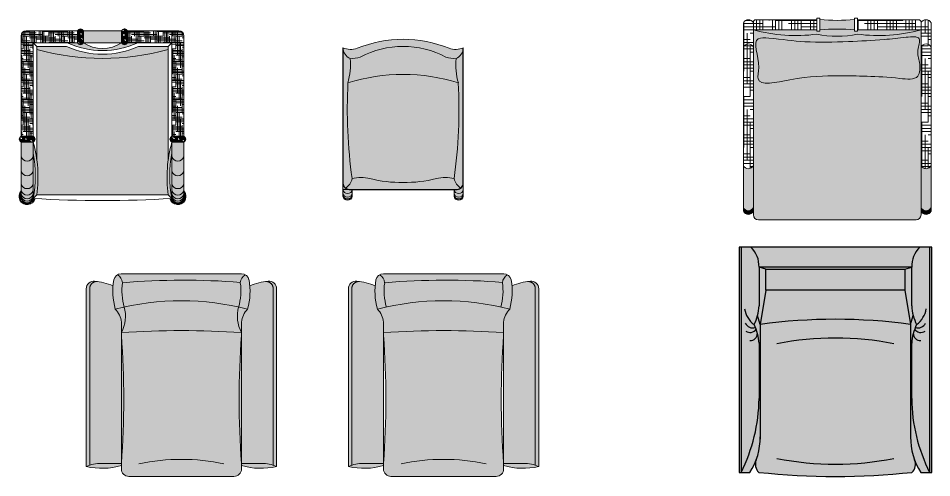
# Model space of a CAD drawing. Header units: metres. Extents: x 288.7 to 299.7, y 162.6 to 172.2.
# Drawn here: x 291.711 to 295.361, y 164.674 to 166.51 of the extents above; entities that cross this region are included whole.
import ezdxf

# ---------------------------------------------------------------- set-up
doc = ezdxf.new("R2010")
doc.units = ezdxf.units.M
doc.linetypes.add('HIDDEN2', pattern=[4.7625, 3.175, -1.5875])
doc.layers.add('cobertura', color=30, linetype='Continuous')
for name, color, linetype, lineweight in [('cotas', 250, 'Continuous', 5), ('estofado', 7, 'Continuous', 25), ('mesa', 7, 'Continuous', 9), ('moveis', 254, 'Continuous', 5), ('parede', 7, 'Continuous', 30)]:
    doc.layers.add(name, color=color, linetype=linetype, lineweight=lineweight)
pattern_1 = [(0, (-29.459416, -4.796081), (0.0508, 0.0127), [0.2032, -0.1016]), (90, (-29.459416, -4.796081), (-0.0127, -0.0508), [0.2032, -0.1016])]
pattern_2 = [(0, (7.9886606, 3.5739314), (0.0254, 0.00635), [0.1016, -0.0508]), (90, (7.9886606, 3.5739314), (-0.00635, -0.0254), [0.1016, -0.0508])]
pattern_3 = [(0, (7.9886606, 3.5739314), (0.0127, 0.003175), [0.0508, -0.0254]), (90, (7.9886606, 3.5739314), (-0.003175, -0.0127), [0.0508, -0.0254])]

# ---------------------------------------------------------------- blocks, each defined once
blk = doc.blocks.new('Masotti Nature Cad')
at = {"layer": 'cobertura', "lineweight": 5}
h = blk.add_hatch(dxfattribs=at)
h.set_pattern_fill('HOUND,_O', color=34, scale=0.008)
h.set_pattern_definition(pattern_1)
h.paths.add_polyline_path([(0.335, 0.6901, -0.653101), (0.375, 0.6901), (0.375, 0.7869, 0.653101), (0.335, 0.7869), (0.335, 0.76)])
h.paths.add_polyline_path([(0.0815, 0.8), (0.0815, 0.76), (0.335, 0.76), (0.335, 0.79, 0.414214), (0.325, 0.8)])
h.paths.add_polyline_path([(-0.325, 0.8, 0.414214), (-0.335, 0.79), (-0.335, 0.76), (-0.0815, 0.76), (-0.0815, 0.8)])
h.paths.add_polyline_path([(-0.335, 0.7869, 0.653101), (-0.375, 0.7869), (-0.375, 0.6901, -0.653101), (-0.335, 0.6901), (-0.335, 0.76)])
h = blk.add_hatch(color=0, dxfattribs=at)
h.dxf.hatch_style = 1
h.set_gradient(color1=(191, 120, 54), color2=(56, 35, 16), one_color=1, tint=0.14, name='INVCYLINDER')
h.paths.add_polyline_path([(0.0691, 0.76), (0.0691, 0.8, -0.039206), (-0.0691, 0.8), (-0.0691, 0.76, -0.039206)])
h = blk.add_hatch(color=0, dxfattribs=at)
h.dxf.hatch_style = 1
h.set_gradient(color1=(76, 48, 21), color2=(172, 108, 47), one_color=1, tint=0.43, name='CURVED')
h.paths.add_polyline_path([(-0.0815, 0.7421, -0.10345), (-0.335, 0.76), (-0.335, 0.02, 0.414214), (-0.315, 0), (0.315, 0, 0.414214), (0.335, 0.02), (0.335, 0.76, -0.10345), (0.0815, 0.7421, -0.106242)])
edge = h.paths.add_edge_path()
edge.add_spline(control_points=[(-0.2755, 0.7299), (-0.2462, 0.7265), (-0.1695, 0.7177), (-0.0353, 0.7121), (0.1233, 0.707), (0.2313, 0.7233), (0.3516, 0.7317), (0.3001, 0.6324), (0.3337, 0.5275), (0.1413, 0.5746), (-0.0166, 0.5757), (-0.1769, 0.5749), (-0.3317, 0.5557), (-0.3321, 0.6306), (-0.3146, 0.6731), (-0.3418, 0.7362), (-0.2986, 0.7321), (-0.2755, 0.7299)], knot_values=[0, 0, 0, 0, 0.088341, 0.231314, 0.40572, 0.549567, 0.592207, 0.706729, 0.753224, 0.880008, 1.076445, 1.321122, 1.392997, 1.447702, 1.497923, 1.54336, 1.595588, 1.595588, 1.595588, 1.595588], degree=3, periodic=0)
h = blk.add_hatch(color=0, dxfattribs=at)
h.dxf.hatch_style = 1
h.set_gradient(color1=(64, 40, 18), color2=(0, 0, 0), one_color=1, name='INVHEMISPHERICAL')
edge = h.paths.add_edge_path()
edge.add_spline(control_points=[(-0.2755, 0.7299), (-0.2462, 0.7265), (-0.1695, 0.7177), (-0.0353, 0.7121), (0.1233, 0.707), (0.2313, 0.7233), (0.3516, 0.7317), (0.3001, 0.6324), (0.3337, 0.5275), (0.1413, 0.5746), (-0.0166, 0.5757), (-0.1769, 0.5749), (-0.3317, 0.5557), (-0.3321, 0.6306), (-0.3146, 0.6731), (-0.3418, 0.7362), (-0.2986, 0.7321), (-0.2755, 0.7299)], knot_values=[0, 0, 0, 0, 0.088341, 0.231314, 0.40572, 0.549567, 0.592207, 0.706729, 0.753224, 0.880008, 1.076445, 1.321122, 1.392997, 1.447702, 1.497923, 1.54336, 1.595588, 1.595588, 1.595588, 1.595588], degree=3, periodic=0)
h = blk.add_hatch(color=0, dxfattribs=at)
h.dxf.hatch_style = 1
h.set_gradient(color1=(64, 40, 18), color2=(0, 0, 0), one_color=1, name='INVHEMISPHERICAL')
h.paths.add_polyline_path([(-0.0691, 0.76), (-0.0691, 0.7544), (-0.0815, 0.7544), (-0.0815, 0.76), (-0.335, 0.76, 0.10345), (-0.0815, 0.7421, 0.106242), (0.0815, 0.7421, 0.10345), (0.335, 0.76), (0.0815, 0.76), (0.0815, 0.7544), (0.0691, 0.7544), (0.0691, 0.76, 0.039206)])
h = blk.add_hatch(dxfattribs=at)
h.set_pattern_fill('HOUND,_O', color=34, scale=0.008)
h.set_pattern_definition(pattern_1)
h.paths.add_polyline_path([(-0.335, 0.6901, 0.653101), (-0.375, 0.6901), (-0.375, 0.2173, 0.653101), (-0.335, 0.2173)])
h = blk.add_hatch(dxfattribs=at)
h.set_pattern_fill('HOUND,_O', color=34, scale=0.008)
h.set_pattern_definition(pattern_1)
h.paths.add_polyline_path([(0.335, 0.2173, 0.653101), (0.375, 0.2173), (0.375, 0.6901, 0.653101), (0.335, 0.6901)])
h = blk.add_hatch(color=0, dxfattribs=at)
h.dxf.hatch_style = 1
h.set_gradient(color1=(191, 120, 54), color2=(56, 35, 16), one_color=1, tint=0.14, name='INVCURVED')
h.paths.add_polyline_path([(-0.375, 0.0493, 0.653101), (-0.335, 0.0493), (-0.335, 0.2173, -0.653101), (-0.375, 0.2173)])
h = blk.add_hatch(color=0, dxfattribs=at)
h.dxf.hatch_style = 1
h.set_gradient(color1=(191, 120, 54), color2=(56, 35, 16), one_color=1, tint=0.14, name='INVCURVED')
h.paths.add_polyline_path([(0.335, 0.0493, 0.653101), (0.375, 0.0493), (0.375, 0.2173, -0.653101), (0.335, 0.2173)])
h = blk.add_hatch(color=0, dxfattribs=at)
h.dxf.hatch_style = 1
h.set_gradient(color1=(191, 120, 54), color2=(56, 35, 16), one_color=1, tint=0.14, name='INVCURVED')
h.paths.add_polyline_path([(-0.335, 0.0344), (-0.335, 0.0493, -0.653101), (-0.375, 0.0493), (-0.375, 0.0344, 0.653101)])
h = blk.add_hatch(color=0, dxfattribs=at)
h.dxf.hatch_style = 1
h.set_gradient(color1=(191, 120, 54), color2=(56, 35, 16), one_color=1, tint=0.14, name='INVCURVED')
h.paths.add_polyline_path([(0.375, 0.0344), (0.375, 0.0493, -0.653101), (0.335, 0.0493), (0.335, 0.0344, 0.653101)])
at = {"layer": 'cobertura', "color": 34, "lineweight": 15}
for p, q in [((-0.375, 0.7869), (-0.375, 0.0344)), ((-0.335, 0.79), (-0.335, 0.76)), ((-0.0815, 0.8), (-0.325, 0.8)), ((0.325, 0.8), (0.0815, 0.8)), ((0.335, 0.76), (0.335, 0.79)), ((0.375, 0.0344), (0.375, 0.7869)), ((-0.0815, 0.76), (-0.335, 0.76)), ((0.335, 0.76), (0.0815, 0.76))]:
    blk.add_line(p, q, dxfattribs=at)
at = {"layer": 'cobertura', "color": 0, "lineweight": 5}
for p, q in [((-0.335, 0.76), (-0.335, 0.02)), ((0.335, 0.02), (0.335, 0.76)), ((-0.315, 0), (0.315, 0))]:
    blk.add_line(p, q, dxfattribs=at)
at = {"layer": 'cobertura', "color": 34, "lineweight": 0}
for p, q in [((-0.375, 0.2173), (-0.375, 0.0493)), ((0.375, 0.0493), (0.375, 0.2173))]:
    blk.add_line(p, q, dxfattribs=at)
at = {"layer": 'cobertura', "color": 34, "lineweight": 15}
for points in [[(-0.0815, 0.8056), (-0.0691, 0.8056), (-0.0691, 0.7544), (-0.0815, 0.7544)], [(0.0815, 0.8056), (0.0691, 0.8056), (0.0691, 0.7544), (0.0815, 0.7544)]]:
    blk.add_lwpolyline(points, close=True, dxfattribs=at)
for centre, radius, start, end in [((-0.355, 0.7782), 0.0218, 23.7028, 156.2972), ((-0.325, 0.79), 0.01, 90, 180), ((0.325, 0.79), 0.01, 360, 90), ((0.355, 0.7782), 0.0218, 23.7028, 156.2972)]:
    blk.add_arc(centre, radius, start, end, dxfattribs=at)
at = {"layer": 'cobertura', "color": 34, "lineweight": 5}
for centre, radius, start, end in [((0, 1.6793), 0.882, 265.5096, 274.4904), ((0, -0.1193), 0.882, 85.5096, 94.4904), ((-0.355, 0.6814), 0.0218, 23.7028, 156.2972), ((0.355, 0.6814), 0.0218, 23.7028, 156.2972), ((-0.355, 0.2261), 0.0218, 203.7028, 336.2972), ((0.355, 0.2261), 0.0218, 203.7028, 336.2972), ((-0.355, 0.0581), 0.0218, 203.7028, 336.2972), ((0.355, 0.0581), 0.0218, 203.7028, 336.2972), ((-0.355, 0.0432), 0.0218, 203.7028, 336.2972), ((0.355, 0.0432), 0.0218, 203.7028, 336.2972)]:
    blk.add_arc(centre, radius, start, end, dxfattribs=at)
at = {"layer": 'cobertura', "color": 0, "lineweight": 5}
for centre, radius, start, end in [((-0.1655, 1.3572), 0.6208, 254.1577, 277.7827), ((0, 1.1213), 0.3878, 257.871, 282.129), ((0.1655, 1.3572), 0.6208, 262.2173, 285.8423), ((-0.315, 0.02), 0.02, 180, 270), ((0.315, 0.02), 0.02, 270, 0)]:
    blk.add_arc(centre, radius, start, end, dxfattribs=at)
at = {"layer": 'cobertura', "color": 34, "lineweight": 0}
for centre in [(-0.355, 0.2261), (0.355, 0.2261), (-0.355, 0.0581), (0.355, 0.0581)]:
    blk.add_arc(centre, 0.0218, 203.7028, 336.2972, dxfattribs=at)
at = {"layer": 'cobertura', "color": 0, "lineweight": 5}
blk.add_spline([(-0.2755, 0.7299), (-0.1876, 0.7206), (-0.0449, 0.7127), (0.1295, 0.712), (0.2727, 0.726), (0.3153, 0.7238), (0.313, 0.6093), (0.3163, 0.5629), (0.1896, 0.5595), (-0.0062, 0.5753), (-0.2507, 0.5652), (-0.322, 0.5742), (-0.3287, 0.6285), (-0.322, 0.6782), (-0.3273, 0.7234), (-0.2755, 0.7299)], degree=3, dxfattribs=at)
blk.add_spline([(-0.2755, 0.7299), (-0.1876, 0.7206), (-0.0449, 0.7127), (0.1295, 0.712), (0.2727, 0.726), (0.3153, 0.7238), (0.313, 0.6093), (0.3163, 0.5629), (0.1896, 0.5595), (-0.0062, 0.5753), (-0.2507, 0.5652), (-0.322, 0.5742), (-0.3287, 0.6285), (-0.322, 0.6782), (-0.3273, 0.7234), (-0.2755, 0.7299)], degree=3, dxfattribs=at)
blk = doc.blocks.new('Poltrona SB 122')
at = {"layer": 'moveis', "lineweight": 5, "ltscale": 0.05}
h = blk.add_hatch(dxfattribs=at)
h.set_pattern_fill('HOUND,_O', color=34, scale=0.004)
h.set_pattern_definition(pattern_2)
h.paths.add_polyline_path([(-0.2772, 0), (-0.305, 0, 0.414214), (-0.325, -0.02), (-0.325, -0.4214), (-0.2772, -0.4214)])
h = blk.add_hatch(dxfattribs=at)
h.set_pattern_fill('HOUND,_O', color=34, scale=0.004)
h.set_pattern_definition(pattern_2)
h.paths.add_polyline_path([(-0.0999, -0.0478), (-0.0999, 0), (-0.2772, 0), (-0.2772, -0.0478)])
h = blk.add_hatch(dxfattribs=at)
h.set_pattern_fill('HOUND,_O', color=34, scale=0.002)
h.set_pattern_definition(pattern_3)
h.paths.add_polyline_path([(-0.0999, -0.0478, 0.65189), (-0.0764, -0.0478), (-0.0764, 0, 0.65189), (-0.0999, 0)])
h = blk.add_hatch(color=33, dxfattribs=at)
h.dxf.hatch_style = 1
h.set_gradient(color1=(192, 154, 104), color2=(14, 11, 6), one_color=1, tint=0.04, name='INVCYLINDER')
h.paths.add_polyline_path([(0.0764, -0.0478), (0.0764, 0), (-0.0764, 0), (-0.0764, -0.0478)])
h = blk.add_hatch(dxfattribs=at)
h.set_pattern_fill('HOUND,_O', color=34, scale=0.002)
h.set_pattern_definition(pattern_3)
h.paths.add_polyline_path([(0.0999, 0, 0.65189), (0.0764, 0), (0.0764, -0.0478, 0.65189), (0.0999, -0.0478)])
h = blk.add_hatch(dxfattribs=at)
h.set_pattern_fill('HOUND,_O', color=34, scale=0.004)
h.set_pattern_definition(pattern_2)
h.paths.add_polyline_path([(0.2772, -0.0478), (0.2772, 0), (0.0999, 0), (0.0999, -0.0478)])
h = blk.add_hatch(dxfattribs=at)
h.set_pattern_fill('HOUND,_O', color=34, scale=0.004)
h.set_pattern_definition(pattern_2)
h.paths.add_polyline_path([(0.325, -0.02, 0.414214), (0.305, 0), (0.2772, 0), (0.2772, -0.4214), (0.325, -0.4214)])
h = blk.add_hatch(color=254, dxfattribs=at)
h.dxf.hatch_style = 1
h.set_gradient(color1=(234, 221, 205), one_color=1, tint=1, name='INVCURVED')
h.paths.add_polyline_path([(0.2626, -0.075), (0.2626, -0.0624), (0.1441, -0.0624, -0.213647), (-0.1441, -0.0624), (-0.2626, -0.0624), (-0.2626, -0.075, 0.133426)])
h = blk.add_hatch(color=33, dxfattribs=at)
h.dxf.hatch_style = 1
h.set_gradient(color1=(192, 154, 104), color2=(14, 11, 6), one_color=1, tint=0.04, name='INVCYLINDER')
h.paths.add_polyline_path([(0.141, -0.0478), (0.0999, -0.0478, -0.65189), (0.0764, -0.0478, -0.294533), (-0.0764, -0.0478, -0.65189), (-0.0999, -0.0478), (-0.141, -0.0478, 0.218426)])
h = blk.add_hatch(color=254, dxfattribs=at)
h.dxf.hatch_style = 1
h.set_gradient(color1=(234, 221, 205), color2=(228, 211, 190), one_color=1, tint=0.82, name='INVCURVED')
h.paths.add_polyline_path([(0.2626, -0.075, -0.133426), (-0.2626, -0.075), (-0.2626, -0.5157, -0.067147), (-0.2626, -0.6554), (0.2626, -0.6554, -0.067147), (0.2626, -0.5157)])
h = blk.add_hatch(dxfattribs=at)
h.set_pattern_fill('HOUND,_O', color=34, scale=0.002)
h.set_pattern_definition(pattern_3)
h.paths.add_polyline_path([(-0.2772, -0.4449, 0.65189), (-0.2772, -0.4214), (-0.325, -0.4214, 0.65189), (-0.325, -0.4449)])
h = blk.add_hatch(dxfattribs=at)
h.set_pattern_fill('HOUND,_O', color=34, scale=0.002)
h.set_pattern_definition(pattern_3)
h.paths.add_polyline_path([(0.2772, -0.4214, 0.65189), (0.2772, -0.4449), (0.325, -0.4449, 0.65189), (0.325, -0.4214)])
h = blk.add_hatch(color=33, dxfattribs=at)
h.dxf.hatch_style = 1
h.set_gradient(color1=(192, 154, 104), color2=(14, 11, 6), one_color=1, tint=0.04, name='HEMISPHERICAL')
h.paths.add_polyline_path([(-0.2772, -0.4449), (-0.325, -0.4449), (-0.325, -0.67, 0.710146), (-0.2772, -0.67)])
h = blk.add_hatch(color=33, dxfattribs=at)
h.dxf.hatch_style = 1
h.set_gradient(color1=(192, 154, 104), color2=(14, 11, 6), one_color=1, tint=0.04)
h.paths.add_polyline_path([(-0.2772, -0.67), (-0.2626, -0.6554, 0.102011), (-0.2772, -0.4449), (-0.2772, -0.4899, -0.096823)])
h = blk.add_hatch(color=33, dxfattribs=at)
h.dxf.hatch_style = 1
h.set_gradient(color1=(192, 154, 104), color2=(14, 11, 6), one_color=1, tint=0.04)
h.paths.add_polyline_path([(0.2626, -0.6554), (0.2772, -0.67, -0.096823), (0.2772, -0.4899), (0.2772, -0.4449, 0.102011)])
h = blk.add_hatch(color=33, dxfattribs=at)
h.dxf.hatch_style = 1
h.set_gradient(color1=(192, 154, 104), color2=(14, 11, 6), one_color=1, tint=0.04, name='HEMISPHERICAL')
h.paths.add_polyline_path([(0.2772, -0.67, 0.710146), (0.325, -0.67), (0.325, -0.4449), (0.2772, -0.4449)])
h = blk.add_hatch(dxfattribs=at)
h.set_pattern_fill('HOUND,_O', color=34, scale=0.002)
h.set_pattern_definition(pattern_3)
h.paths.add_polyline_path([(-0.2695, -0.6705, -0.000412), (-0.2772, -0.67, -0.710146), (-0.325, -0.67), (-0.325, -0.6392, 1.275976)])
h = blk.add_hatch(dxfattribs=at)
h.set_pattern_fill('HOUND,_O', color=34, scale=0.002)
h.set_pattern_definition(pattern_3)
h.paths.add_polyline_path([(0.325, -0.6392), (0.325, -0.67, -0.710146), (0.2772, -0.67, -0.000412), (0.2695, -0.6705, 1.275976)])
at = {"layer": 'moveis', "color": 34, "lineweight": 13, "ltscale": 0.05}
for p, q in [((-0.0999, 0), (-0.305, 0)), ((-0.2772, -0.4214), (-0.2772, 0)), ((0.0764, 0), (-0.0764, 0)), ((0.305, 0), (0.0999, 0)), ((0.2772, -0.4214), (0.2772, 0)), ((-0.325, -0.4214), (-0.325, -0.02)), ((0.325, -0.4214), (0.325, -0.02)), ((-0.0999, -0.0478), (-0.2772, -0.0478)), ((0.0764, -0.0478), (-0.0764, -0.0478)), ((0.2772, -0.0478), (0.0999, -0.0478)), ((-0.325, -0.67), (-0.325, -0.4449)), ((-0.2772, -0.67), (-0.2772, -0.4449)), ((0.2772, -0.67), (0.2772, -0.4449)), ((0.325, -0.67), (0.325, -0.4449))]:
    blk.add_line(p, q, dxfattribs=at)
at = {"layer": 'moveis', "color": 0, "lineweight": 13, "ltscale": 0.05}
for p, q in [((-0.2626, -0.0624), (-0.2772, -0.0478)), ((-0.2626, -0.5157), (-0.2626, -0.0624)), ((-0.1441, -0.0624), (-0.2626, -0.0624)), ((0.1441, -0.0624), (0.2626, -0.0624)), ((0.2626, -0.0624), (0.2772, -0.0478)), ((0.2626, -0.5157), (0.2626, -0.0624)), ((-0.2626, -0.6554), (-0.2772, -0.67)), ((-0.2626, -0.6554), (0.2626, -0.6554)), ((0.2626, -0.6554), (0.2772, -0.67))]:
    blk.add_line(p, q, dxfattribs=at)
at = {"layer": 'moveis', "color": 34, "lineweight": 13, "ltscale": 0.05}
for points in [[(-0.0999, -0.0478), (-0.0999, 0)], [(-0.0764, 0), (-0.0764, -0.0478)], [(0.0764, 0), (0.0764, -0.0478)], [(0.0999, -0.0478), (0.0999, 0)], [(-0.325, -0.4214), (-0.2772, -0.4214)], [(0.325, -0.4214), (0.2772, -0.4214)], [(-0.2772, -0.4449), (-0.325, -0.4449)], [(0.2772, -0.4449), (0.325, -0.4449)]]:
    blk.add_lwpolyline(points, dxfattribs=at)
for centre, radius, start, end in [((-0.305, -0.02), 0.02, 90, 180), ((-0.0881, -0.0052), 0.0128, 23.8001, 156.1999), ((0.0881, -0.0052), 0.0128, 23.8001, 156.1999), ((0.305, -0.02), 0.02, 360, 90), ((0, 0.2594), 0.3381, 245.3573, 294.6427), ((-0.0881, -0.0427), 0.0128, 203.8001, 336.1999), ((0, 0.0705), 0.1409, 237.1771, 302.8229), ((0.0881, -0.0427), 0.0128, 203.8001, 336.1999), ((-0.3198, -0.4331), 0.0128, 113.8001, 246.1999), ((-0.2823, -0.4331), 0.0128, 293.8001, 66.1999), ((0.2823, -0.4331), 0.0128, 113.8001, 246.1999), ((0.3198, -0.4331), 0.0128, 293.8001, 66.1999), ((-0.3011, -0.495), 0.0253, 199.2394, 340.7606), ((0.3011, -0.495), 0.0253, 199.2394, 340.7606), ((-0.3011, -0.554), 0.0253, 199.2394, 340.7606), ((0.3011, -0.554), 0.0253, 199.2394, 340.7606), ((-0.3011, -0.6054), 0.0253, 199.2394, 340.7606), ((0.3011, -0.6054), 0.0253, 199.2394, 340.7606), ((-0.3011, -0.6617), 0.0328, 136.7935, 344.4483), ((-0.3011, -0.631), 0.0253, 199.2394, 340.7606), ((-0.3011, -0.6459), 0.0253, 199.2394, 340.7606), ((0.3011, -0.6617), 0.0328, 195.5517, 43.2065), ((0.3011, -0.631), 0.0253, 199.2394, 340.7606), ((0.3011, -0.6459), 0.0253, 199.2394, 340.7606), ((-0.3011, -0.6552), 0.0253, 199.2394, 340.7606), ((-0.3011, -0.6617), 0.0253, 199.2394, 340.7606), ((0.3011, -0.6552), 0.0253, 199.2394, 340.7606), ((0.3011, -0.6617), 0.0253, 199.2394, 340.7606)]:
    blk.add_arc(centre, radius, start, end, dxfattribs=at)
at = {"layer": 'moveis', "color": 0, "lineweight": 13, "ltscale": 0.05}
for centre, radius, start, end in [((0, 0.2594), 0.3527, 245.8804, 294.1196), ((0, 4.0014), 4.6796, 266.6046, 273.3954)]:
    blk.add_arc(centre, radius, start, end, dxfattribs=at)
at = {"layer": 'moveis', "color": 0, "lineweight": 5, "ltscale": 0.05}
blk.add_arc((0, 0.8914), 1.0014, 254.8003, 285.1997, dxfattribs=at)
at = {"layer": 'moveis', "color": 34, "lineweight": 5, "ltscale": 0.05}
for centre, radius, start, end in [((-0.7804, -0.5855), 0.5226, 352.317, 15.6156), ((0.7804, -0.5855), 0.5226, 164.3844, 187.683), ((-0.7377, -0.58), 0.4693, 348.9394, 11.0606), ((0.7377, -0.58), 0.4693, 168.9394, 191.0606)]:
    blk.add_arc(centre, radius, start, end, dxfattribs=at)
blk = doc.blocks.new('Poltrona Gal Grando chocolate')
at = {"layer": 'estofado', "ltscale": 0.6}
h = blk.add_hatch(color=256, dxfattribs=at)
h.dxf.hatch_style = 1
h.set_gradient(color1=(117, 88, 72), color2=(89, 66, 54), one_color=1, tint=0.28)
h.paths.add_polyline_path([(-0.2353, 0.774, 0.235094), (-0.2555, 0.806, 0.220491), (-0.27, 0.7853, 0.113403), (-0.2643, 0.6683, -0.008805), (-0.2282, 0.677, -0.107714)])
h.paths.add_polyline_path([(-0.2282, 0.677, 0.008805), (-0.2643, 0.6683, -0.179981), (-0.24, 0.6166), (-0.24, 0.5748, 0.187621)])
h = blk.add_hatch(color=256, dxfattribs=at)
h.dxf.hatch_style = 1
h.set_gradient(color1=(117, 88, 72), color2=(89, 66, 54), one_color=1, tint=0.28, name='CURVED')
h.paths.add_polyline_path([(0.2555, 0.806, 0.132078), (0.2404, 0.81), (-0.2404, 0.81, 0.132078), (-0.2555, 0.806, -0.235094), (-0.2353, 0.774, -0.039992), (0.2355, 0.7755, -0.225589)])
h = blk.add_hatch(color=256, dxfattribs=at)
h.dxf.hatch_style = 1
h.set_gradient(color1=(117, 88, 72), color2=(89, 66, 54), one_color=1, tint=0.28)
h.paths.add_polyline_path([(0.27, 0.7853, 0.220491), (0.2555, 0.806, 0.235094), (0.2353, 0.774, -0.107714), (0.2282, 0.677, -0.008805), (0.2643, 0.6683, 0.113403)])
h.paths.add_polyline_path([(0.2643, 0.6683, 0.008805), (0.2282, 0.677, 0.187621), (0.24, 0.5748), (0.24, 0.6166, -0.179981)])
h = blk.add_hatch(color=256, dxfattribs=at)
h.dxf.hatch_style = 1
h.set_gradient(color1=(117, 88, 72), color2=(155, 116, 95), one_color=1, tint=0.49, name='CURVED')
h.paths.add_polyline_path([(-0.347, 0.78, -0.0103), (-0.3357, 0.7786, 0.423082), (-0.3662, 0.7531), (-0.3662, 0.0447, 0.02581), (-0.38, 0.0394), (-0.38, 0.7501, -0.444175)])
h = blk.add_hatch(color=256, dxfattribs=at)
h.dxf.hatch_style = 1
h.set_gradient(color1=(117, 88, 72), color2=(47, 35, 29), one_color=1, tint=0.15)
h.paths.add_polyline_path([(-0.24, 0.5748), (-0.24, 0.6166, 0.179981), (-0.2643, 0.6683, -0.090631), (-0.2731, 0.7619, 0.058925), (-0.3357, 0.7786, 0.423082), (-0.3662, 0.7531), (-0.3662, 0.0447, -0.080838), (-0.3207, 0.0518), (-0.24, 0.0518)])
h = blk.add_hatch(color=256, dxfattribs=at)
h.dxf.hatch_style = 1
h.set_gradient(color1=(117, 88, 72), color2=(158, 118, 97), one_color=1, tint=0.5, name='CURVED')
h.paths.add_polyline_path([(0.2353, 0.774, -0.009026), (0.2355, 0.7755, 0.039992), (-0.2353, 0.774, 0.107714), (-0.2282, 0.677, -0.109682), (0.2282, 0.677, 0.107714)])
h = blk.add_hatch(color=256, dxfattribs=at)
h.dxf.hatch_style = 1
h.set_gradient(color1=(117, 88, 72), color2=(47, 35, 29), one_color=1, tint=0.15)
h.paths.add_polyline_path([(0.3662, 0.7531, 0.423082), (0.3357, 0.7786, 0.058925), (0.2731, 0.7619, -0.090631), (0.2643, 0.6683, 0.179981), (0.24, 0.6166), (0.24, 0.5748), (0.24, 0.0518), (0.3207, 0.0518, -0.080838), (0.3662, 0.0447)])
h = blk.add_hatch(color=256, dxfattribs=at)
h.dxf.hatch_style = 1
h.set_gradient(color1=(117, 88, 72), color2=(155, 116, 95), one_color=1, tint=0.49, name='CURVED')
h.paths.add_polyline_path([(0.38, 0.7501, 0.444167), (0.347, 0.78, 0.0103), (0.3357, 0.7786, -0.423082), (0.3662, 0.7531), (0.3662, 0.0447, -0.02581), (0.38, 0.0394)])
h = blk.add_hatch(color=256, dxfattribs=at)
h.dxf.hatch_style = 1
h.set_gradient(color1=(117, 88, 72), color2=(76, 57, 47), one_color=1, tint=0.24, name='INVCURVED')
h.paths.add_polyline_path([(0.2282, 0.677, 0.109682), (-0.2282, 0.677, -0.187621), (-0.24, 0.5748, -0.033096), (0.24, 0.5748, -0.187621)])
h = blk.add_hatch(color=256, dxfattribs=at)
h.dxf.hatch_style = 1
h.set_gradient(color1=(117, 88, 72), color2=(47, 35, 29), one_color=1, tint=0.15, name='INVCYLINDER')
h.paths.add_polyline_path([(0.24, 0.5647), (0.24, 0.5748, 0.033096), (-0.24, 0.5748), (-0.24, 0.5647, -0.037616), (-0.24, 0.0518), (-0.24, 0.03, 0.414214), (-0.21, 0), (0.21, 0, 0.414217), (0.24, 0.03, -0.000003), (0.24, 0.03), (0.24, 0.0518, -0.037616)])
h = blk.add_hatch(color=256, dxfattribs=at)
h.dxf.hatch_style = 1
h.set_gradient(color1=(117, 88, 72), color2=(155, 116, 95), one_color=1, tint=0.49, name='CURVED')
h.paths.add_polyline_path([(-0.24, 0.5647), (-0.24, 0.0518, 0.037616)])
h = blk.add_hatch(color=256, dxfattribs=at)
h.dxf.hatch_style = 1
h.set_gradient(color1=(117, 88, 72), color2=(155, 116, 95), one_color=1, tint=0.49, name='CURVED')
h.paths.add_polyline_path([(0.24, 0.5647, 0.037616), (0.24, 0.0518)])
h = blk.add_hatch(color=256, dxfattribs=at)
h.dxf.hatch_style = 1
h.set_gradient(color1=(117, 88, 72), color2=(155, 116, 95), one_color=1, tint=0.49, name='CURVED')
h.paths.add_polyline_path([(-0.24, 0.0433), (-0.24, 0.0518), (-0.3207, 0.0518, 0.106871), (-0.38, 0.0394, 0.126088)])
h = blk.add_hatch(color=256, dxfattribs=at)
h.dxf.hatch_style = 1
h.set_gradient(color1=(117, 88, 72), color2=(155, 116, 95), one_color=1, tint=0.49, name='CURVED')
h.paths.add_polyline_path([(0.3207, 0.0518), (0.24, 0.0518), (0.24, 0.0433, 0.126088), (0.38, 0.0394, 0.106871)])
at = {"layer": 'estofado', "lineweight": 9, "ltscale": 1.8}
for p, q in [((0.2404, 0.81), (-0.2404, 0.81)), ((-0.38, 0.0394), (-0.38, 0.7501)), ((0.38, 0.0394), (0.38, 0.7501)), ((-0.24, 0.6166), (-0.24, 0.5748)), ((0.24, 0.5748), (0.24, 0.6166)), ((-0.24, 0.5748), (-0.24, 0.0518)), ((0.24, 0.0518), (0.24, 0.5748)), ((-0.24, 0.0518), (-0.24, 0.03)), ((0.24, 0.03), (0.24, 0.0518)), ((-0.21, 0), (0.21, 0))]:
    blk.add_line(p, q, dxfattribs=at)
at = {"layer": 'estofado', "linetype": 'HIDDEN2', "lineweight": 5, "ltscale": 1.8}
for p, q in [((-0.3662, 0.7531), (-0.3662, 0.0447)), ((0.3662, 0.7531), (0.3662, 0.0447))]:
    blk.add_line(p, q, dxfattribs=at)
at = {"layer": 'estofado', "lineweight": 5, "ltscale": 1.8}
for p, q in [((-0.3207, 0.0518), (-0.24, 0.0518)), ((0.3207, 0.0518), (0.24, 0.0518))]:
    blk.add_line(p, q, dxfattribs=at)
at = {"layer": 'estofado', "lineweight": 9, "ltscale": 1.8}
for centre, radius, start, end in [((-0.2404, 0.78), 0.03, 90, 169.8381), ((0.2404, 0.78), 0.03, 10.1619, 90), ((-0.35, 0.7501), 0.03, 84.2032, 180), ((-0.3748, 0.5056), 0.2758, 68.3536, 84.2032), ((-0.0125, 0.7391), 0.2616, 169.8381, 195.717), ((0.0125, 0.7391), 0.2616, 344.283, 10.1619), ((0.3748, 0.5056), 0.2758, 95.7968, 111.6464), ((0.35, 0.7501), 0.03, 0, 95.7968), ((-0.3217, 0.6098), 0.0819, 4.7613, 45.573), ((0.3217, 0.6098), 0.0819, 134.427, 175.2387), ((0, -3.0471), 3.6298, 86.2089, 93.7911), ((-3.644, 0.3082), 3.4136, 355.6916, 4.3084), ((3.644, 0.3082), 3.4136, 175.6916, 184.3084), ((-0.3175, 0.3145), 0.2821, 257.1945, 285.9401), ((0.3175, 0.3145), 0.2821, 254.0599, 282.8055), ((-0.21, 0.03), 0.03, 180, 270), ((0.21, 0.03), 0.03, 270, 360)]:
    blk.add_arc(centre, radius, start, end, dxfattribs=at)
at = {"layer": 'estofado', "lineweight": 5, "ltscale": 1.8}
for centre, radius, start, end in [((-0.2775, 0.7697), 0.0424, 5.8594, 58.7781), ((0.2775, 0.7697), 0.0424, 121.2219, 174.1406), ((-0.0091, 0.7416), 0.2285, 171.8529, 196.4443), ((0.0096, -2.1634), 2.9476, 85.6048, 94.7653), ((0.0091, 0.7416), 0.2285, 343.5557, 8.1471), ((0, -0.351), 1.053, 75.4635, 104.5365), ((-0.3655, 0.641), 0.1419, 332.1869, 14.6923), ((0.3655, 0.641), 0.1419, 165.3077, 207.8131), ((-0.3217, -0.0916), 0.1434, 89.5649, 113.9654), ((0, -0.7653), 0.8335, 78.2438, 101.7562), ((0.3217, -0.0916), 0.1434, 66.0346, 90.4351)]:
    blk.add_arc(centre, radius, start, end, dxfattribs=at)
at = {"layer": 'estofado', "linetype": 'HIDDEN2', "lineweight": 5, "ltscale": 1.8}
for centre, start, end in [((-0.3386, 0.7511), 84.0015, 175.7307), ((0.3386, 0.7511), 4.2693, 95.9985)]:
    blk.add_arc(centre, 0.0277, start, end, dxfattribs=at)
blk = doc.blocks.new('poltrona Gal Grando bege')
at = {"layer": 'cotas', "lineweight": 5, "ltscale": 0.8}
h = blk.add_hatch(color=0, dxfattribs=at)
h.set_gradient(color1=(217, 179, 130), color2=(179, 126, 55), one_color=1, tint=0.46, name='CURVED')
h.paths.add_polyline_path([(0.2353, 0.774, -0.235094), (0.2555, 0.806, 0.132078), (0.2404, 0.81), (-0.2404, 0.81, 0.363145), (-0.27, 0.7853, 0.113403), (-0.2643, 0.6683, -0.118602), (0.2282, 0.677, 0.107714)])
h.paths.add_polyline_path([(0.27, 0.7853, 0.220491), (0.2555, 0.806, 0.235094), (0.2353, 0.774, -0.107714), (0.2282, 0.677, -0.008805), (0.2643, 0.6683, 0.113403)])
h = blk.add_hatch(color=0, dxfattribs=at)
h.set_gradient(color1=(217, 179, 130), color2=(152, 106, 47), one_color=1, tint=0.39)
h.paths.add_polyline_path([(-0.3662, 0.7531, -0.423082), (-0.3357, 0.7786, 0.0103), (-0.347, 0.78, 0.444168), (-0.38, 0.7501, -0.000001), (-0.38, 0.7501), (-0.38, 0.0394, -0.02581), (-0.3662, 0.0447)])
h = blk.add_hatch(color=0, dxfattribs=at)
h.set_gradient(color1=(217, 179, 130), color2=(179, 126, 55), one_color=1, tint=0.46)
h.paths.add_polyline_path([(-0.24, 0.5748), (-0.24, 0.6166, 0.179981), (-0.2643, 0.6683, -0.090631), (-0.2731, 0.7619, 0.058925), (-0.3357, 0.7786, 0.423082), (-0.3662, 0.7531), (-0.3662, 0.0447, -0.080838), (-0.3207, 0.0518), (-0.24, 0.0518)])
h = blk.add_hatch(color=0, dxfattribs=at)
h.set_gradient(color1=(217, 179, 130), color2=(179, 126, 55), one_color=1, tint=0.46)
h.paths.add_polyline_path([(0.24, 0.0518), (0.3207, 0.0518, -0.080838), (0.3662, 0.0447), (0.3662, 0.7531, 0.423082), (0.3357, 0.7786, 0.058925), (0.2731, 0.7619, -0.090631), (0.2643, 0.6683, 0.179981), (0.24, 0.6166), (0.24, 0.5748)])
h = blk.add_hatch(color=0, dxfattribs=at)
h.set_gradient(color1=(217, 179, 130), color2=(152, 106, 47), one_color=1, tint=0.39)
h.paths.add_polyline_path([(0.3662, 0.0447, -0.02581), (0.38, 0.0394), (0.38, 0.7501, 0.444167), (0.347, 0.78, 0.0103), (0.3357, 0.7786, -0.423082), (0.3662, 0.7531)])
h = blk.add_hatch(color=0, dxfattribs=at)
h.set_gradient(color1=(217, 179, 130), color2=(179, 126, 55), one_color=1, tint=0.46, name='CYLINDER')
h.paths.add_polyline_path([(0.24, 0.5748), (0.24, 0.6166, -0.179981), (0.2643, 0.6683, 0.12754), (-0.2643, 0.6683, -0.179981), (-0.24, 0.6166), (-0.24, 0.5748, -0.033096)])
h = blk.add_hatch(color=0, dxfattribs=at)
h.set_gradient(color1=(217, 179, 130), color2=(235, 215, 189), one_color=1, tint=0.83)
h.paths.add_polyline_path([(-0.24, 0.0518), (-0.24, 0.03, 0.414214), (-0.21, 0), (0.21, 0, 0.414214), (0.24, 0.03), (0.24, 0.0518, -0.037616), (0.24, 0.5647), (0.24, 0.5748, 0.033096), (-0.24, 0.5748), (-0.24, 0.5647, -0.037616)])
h = blk.add_hatch(color=0, dxfattribs=at)
h.set_gradient(color1=(217, 179, 130), color2=(152, 106, 47), one_color=1, tint=0.39, name='CURVED')
h.paths.add_polyline_path([(-0.24, 0.0433), (-0.24, 0.0518), (-0.3207, 0.0518, 0.106871), (-0.38, 0.0394, 0.126088)])
h.paths.add_polyline_path([(0.38, 0.0394, 0.106871), (0.3207, 0.0518), (0.24, 0.0518), (0.24, 0.0433, 0.126088)])
at = {"layer": 'estofado', "lineweight": 9, "ltscale": 1.8}
for p, q in [((-0.2404, 0.81), (0.2404, 0.81)), ((-0.38, 0.0394), (-0.38, 0.7501)), ((0.38, 0.0394), (0.38, 0.7501)), ((-0.24, 0.5748), (-0.24, 0.6166)), ((0.24, 0.6166), (0.24, 0.5748)), ((-0.24, 0.0518), (-0.24, 0.5748)), ((0.24, 0.5748), (0.24, 0.0518)), ((-0.24, 0.03), (-0.24, 0.0518)), ((0.24, 0.0518), (0.24, 0.03)), ((0.21, 0), (-0.21, 0))]:
    blk.add_line(p, q, dxfattribs=at)
at = {"layer": 'estofado', "linetype": 'HIDDEN2', "lineweight": 5, "ltscale": 1.8}
for p, q in [((-0.3662, 0.7531), (-0.3662, 0.0447)), ((0.3662, 0.7531), (0.3662, 0.0447))]:
    blk.add_line(p, q, dxfattribs=at)
at = {"layer": 'estofado', "lineweight": 5, "ltscale": 1.8}
for p, q in [((-0.3207, 0.0518), (-0.24, 0.0518)), ((0.3207, 0.0518), (0.24, 0.0518))]:
    blk.add_line(p, q, dxfattribs=at)
at = {"layer": 'estofado', "lineweight": 9, "ltscale": 1.8}
for centre, radius, start, end in [((-0.2404, 0.78), 0.03, 90, 169.8381), ((0.2404, 0.78), 0.03, 10.1619, 90), ((-0.35, 0.7501), 0.03, 84.2032, 180), ((-0.3748, 0.5056), 0.2758, 68.3536, 84.2032), ((-0.0125, 0.7391), 0.2616, 169.8381, 195.717), ((0.0125, 0.7391), 0.2616, 344.283, 10.1619), ((0.3748, 0.5056), 0.2758, 95.7968, 111.6464), ((0.35, 0.7501), 0.03, 0, 95.7968), ((-0.3217, 0.6098), 0.0819, 4.7613, 45.573), ((0.3217, 0.6098), 0.0819, 134.427, 175.2387), ((0, -3.0471), 3.6298, 86.2089, 93.7911), ((-3.644, 0.3082), 3.4136, 355.6916, 4.3084), ((3.644, 0.3082), 3.4136, 175.6916, 184.3084), ((-0.3175, 0.3145), 0.2821, 257.1945, 285.9401), ((0.3175, 0.3145), 0.2821, 254.0599, 282.8055), ((-0.21, 0.03), 0.03, 180, 270), ((0.21, 0.03), 0.03, 270, 0)]:
    blk.add_arc(centre, radius, start, end, dxfattribs=at)
at = {"layer": 'estofado', "lineweight": 5, "ltscale": 1.8}
for centre, radius, start, end in [((-0.2775, 0.7697), 0.0424, 5.8594, 58.7781), ((0.2775, 0.7697), 0.0424, 121.2219, 174.1406), ((-0.0091, 0.7416), 0.2285, 171.8529, 196.4443), ((-0.0096, -2.1634), 2.9476, 85.2347, 94.3952), ((0.0091, 0.7416), 0.2285, 343.5557, 8.1471), ((0, -0.351), 1.053, 75.4635, 104.5365), ((-0.3217, -0.0916), 0.1434, 89.5649, 113.9654), ((0, -0.7653), 0.8335, 78.2438, 101.7562), ((0.3217, -0.0916), 0.1434, 66.0346, 90.4351)]:
    blk.add_arc(centre, radius, start, end, dxfattribs=at)
at = {"layer": 'estofado', "linetype": 'HIDDEN2', "lineweight": 5, "ltscale": 1.8}
for centre, start, end in [((-0.3386, 0.7511), 84.0015, 175.7307), ((0.3386, 0.7511), 4.2693, 95.9985)]:
    blk.add_arc(centre, 0.0277, start, end, dxfattribs=at)
blk = doc.blocks.new('Cad Frau Century')
at = {"layer": 'estofado', "ltscale": 0.01}
h = blk.add_hatch(color=256, dxfattribs=at)
h.set_gradient(color1=(147, 89, 72), color2=(183, 125, 108), one_color=1, tint=0.57)
h.paths.add_polyline_path([(0.9, 0.3767), (0.9, 0.385), (0, 0.385), (0, 0.3767)])
h = blk.add_hatch(color=256, dxfattribs=at)
h.set_gradient(color1=(147, 89, 72), color2=(96, 58, 47), one_color=1, tint=0.28, name='HEMISPHERICAL')
h.paths.add_polyline_path([(0, 0.3767), (0, 0.3365, 0.205735), (0.08, 0.305), (0.2344, 0.305, 0.104189), (0.3093, 0.3247, 0.104189), (0.3842, 0.305), (0.6053, 0.305, 0.114652), (0.9, 0.3767)])
h = blk.add_hatch(color=256, dxfattribs=at)
h.set_gradient(color1=(147, 89, 72), color2=(183, 125, 108), one_color=1, tint=0.57)
h.paths.add_polyline_path([(0.3093, 0.3247, -0.051954), (0.2729, 0.3109), (0.3093, 0.3006), (0.7679, 0.3006, 0.084874), (0.8503, 0.3163, -0.01606), (0.853, 0.3173, 0.053223), (0.9, 0.3415), (0.9, 0.3767, -0.114652), (0.6053, 0.305), (0.3842, 0.305, -0.104189)])
h = blk.add_hatch(color=256, dxfattribs=at)
h.set_gradient(color1=(147, 89, 72), color2=(183, 125, 108), one_color=1, tint=0.57)
h.paths.add_polyline_path([(0, -0.3365, -0.205719), (0.08, -0.305), (0.08, 0.305, -0.205735), (0, 0.3365)])
h = blk.add_hatch(color=256, dxfattribs=at)
h.set_gradient(color1=(147, 89, 72), color2=(183, 125, 108), one_color=1, tint=0.57)
h.paths.add_polyline_path([(0.1715, 0.2774), (0.3093, 0.3006), (0.2729, 0.3109, -0.051954), (0.2344, 0.305), (0.08, 0.305), (0.0874, 0.2774)])
h = blk.add_hatch(color=256, dxfattribs=at)
h.set_gradient(color1=(147, 89, 72), color2=(183, 125, 108), one_color=1, tint=0.57)
h.paths.add_polyline_path([(0.08, -0.305), (0.0874, -0.2774), (0.0874, 0.2774), (0.08, 0.305)])
h = blk.add_hatch(color=256, dxfattribs=at)
h.set_gradient(color1=(147, 89, 72), color2=(99, 61, 49), one_color=1, tint=0.29)
h.paths.add_polyline_path([(0.1715, -0.2774), (0.3093, -0.3006, -0.07038), (0.3093, 0.3006), (0.1715, 0.2774)])
h = blk.add_hatch(color=256, dxfattribs=at)
h.set_gradient(color1=(147, 89, 72), color2=(99, 61, 49), one_color=1, tint=0.29, name='INVCYLINDER')
h.paths.add_polyline_path([(0.3093, 0.3006, 0.07038), (0.3093, -0.3006), (0.7584, -0.3006, -0.097424), (0.853, -0.3173, 0.293313), (0.9, -0.3059, 0.052658), (0.9, 0.3059, 0.293313), (0.853, 0.3173, -0.097424), (0.7584, 0.3006)])
h = blk.add_hatch(color=256, dxfattribs=at)
h.set_gradient(color1=(147, 89, 72), color2=(137, 84, 67), one_color=1, tint=0.4, name='INVCURVED')
h.paths.add_polyline_path([(0.1715, 0.2774), (0.0874, 0.2774), (0.0874, -0.2774), (0.1715, -0.2774)])
h = blk.add_hatch(color=256, dxfattribs=at)
h.set_gradient(color1=(147, 89, 72), color2=(183, 125, 108), one_color=1, tint=0.57)
h.paths.add_polyline_path([(0.2344, -0.305, -0.051954), (0.2729, -0.3109), (0.3093, -0.3006), (0.1715, -0.2774), (0.0874, -0.2774), (0.08, -0.305)])
h = blk.add_hatch(color=256, dxfattribs=at)
h.set_gradient(color1=(147, 89, 72), color2=(96, 58, 47), one_color=1, tint=0.28, name='INVHEMISPHERICAL')
h.paths.add_polyline_path([(0.9, -0.3767, 0.114652), (0.6053, -0.305), (0.3842, -0.305, 0.104189), (0.3093, -0.3247, 0.104189), (0.2344, -0.305), (0.08, -0.305, 0.205719), (0, -0.3365), (0, -0.3767)])
h = blk.add_hatch(color=256, dxfattribs=at)
h.set_gradient(color1=(147, 89, 72), color2=(183, 125, 108), one_color=1, tint=0.57)
h.paths.add_polyline_path([(0.2729, -0.3109, -0.051954), (0.3093, -0.3247, -0.104189), (0.3842, -0.305), (0.6053, -0.305, -0.114652), (0.9, -0.3767), (0.9, -0.3415, 0.053223), (0.853, -0.3173, -0.01606), (0.8503, -0.3163, 0.084874), (0.7679, -0.3006), (0.3093, -0.3006)])
h = blk.add_hatch(color=256, dxfattribs=at)
h.set_gradient(color1=(147, 89, 72), color2=(183, 125, 108), one_color=1, tint=0.57)
h.paths.add_polyline_path([(0, -0.3767), (0, -0.385), (0.9, -0.385), (0.9, -0.3767)])
for p, q in [((0, 0.385), (0, -0.385)), ((0.9, 0.385), (0, 0.385)), ((0, 0.3767), (0.9, 0.3767)), ((0.9, 0.3415), (0.9, 0.385)), ((0.08, 0.305), (0.08, -0.305)), ((0.2344, 0.305), (0.08, 0.305)), ((0.0874, 0.2774), (0.08, 0.305)), ((0.1715, 0.2774), (0.3093, 0.3006)), ((0.3093, 0.3006), (0.2729, 0.3109)), ((0.3093, 0.3006), (0.7679, 0.3006)), ((0.6053, 0.305), (0.3842, 0.305)), ((0.0874, -0.2774), (0.08, -0.305)), ((0.1715, -0.2774), (0.3093, -0.3006)), ((0.08, -0.305), (0.2344, -0.305)), ((0.3093, -0.3006), (0.2729, -0.3109)), ((0.3093, -0.3006), (0.7679, -0.3006)), ((0.3842, -0.305), (0.6053, -0.305)), ((0.9, -0.385), (0.9, -0.3415)), ((0, -0.3767), (0.9, -0.3767)), ((0, -0.385), (0.9, -0.385))]:
    blk.add_line(p, q, dxfattribs=at)
blk.add_lwpolyline([(0.0874, 0.2774), (0.1715, 0.2774), (0.1715, -0.2774), (0.0874, -0.2774)], close=True, dxfattribs=at)
for centre, radius, start, end in [((0.5983, 0.9749), 0.67, 270.5988, 296.7609), ((0.0767, 0.4139), 0.1089, 225.2502, 271.7524), ((0.2314, 0.2673), 0.0968, 36.4005, 81.1046), ((0.2901, 0.33), 0.0329, 340.8638, 66.0566), ((0.3117, 0.3411), 0.0293, 303.4643, 35.6228), ((0.3451, 0.3393), 0.0279, 267.3067, 4.0252), ((0.7632, 0.5495), 0.2489, 268.9045, 303.3487), ((0.2252, 0.4926), 0.1878, 272.8277, 296.6202), ((2.4343, 0), 2.1462, 171.9483, 188.0517), ((0.3935, 0.4926), 0.1878, 243.3798, 267.1723), ((0.8676, 0.275), 0.0448, 43.6029, 112.6717), ((-1.9965, 0), 2.9126, 353.9714, 6.0286), ((1.5572, 0), 1.1941, 168.7249, 191.2751), ((-0.3268, 0), 1.1941, 348.7249, 11.2751), ((0.0767, -0.4139), 0.1089, 88.2494, 134.748), ((0.2252, -0.4926), 0.1878, 63.3798, 87.1723), ((0.2314, -0.2673), 0.0968, 278.8954, 323.5995), ((0.2901, -0.33), 0.0329, 293.9434, 19.1362), ((0.3935, -0.4926), 0.1878, 92.8277, 116.6202), ((0.3117, -0.3411), 0.0293, 324.3772, 56.5357), ((0.3451, -0.3393), 0.0279, 355.9748, 92.6933), ((0.5983, -0.9749), 0.67, 63.2391, 89.4012), ((0.7632, -0.5495), 0.2489, 56.6513, 91.0955), ((0.8676, -0.275), 0.0448, 247.3283, 316.3971)]:
    blk.add_arc(centre, radius, start, end, dxfattribs=at)
blk = doc.blocks.new('Cad. de aprox. Tecline - 8016')
at = {"layer": 'cotas', "lineweight": 5, "ltscale": 0.1}
h = blk.add_hatch(color=256, dxfattribs=at)
h.set_gradient(color1=(206, 208, 212), one_color=1, tint=1)
h.paths.add_polyline_path([(-0.2034, -0.6007), (-0.2034, -0.6), (-0.2158, -0.6, -0.414214), (-0.2404, -0.5753), (-0.2404, -0.6007, 0.875259)])
h.paths.add_polyline_path([(-0.2034, -0.615), (-0.2034, -0.6007, -0.875259), (-0.2404, -0.6007), (-0.2404, -0.615, 0.875259)])
h.paths.add_polyline_path([(-0.2034, -0.6218), (-0.2034, -0.615, -0.875259), (-0.2404, -0.615), (-0.2404, -0.6218, 0.875259)])
h.paths.add_polyline_path([(-0.2034, -0.625), (-0.2034, -0.6218, -0.875259), (-0.2404, -0.6218), (-0.2404, -0.625, 0.875259)])
h.paths.add_polyline_path([(-0.2034, -0.6271), (-0.2034, -0.625, -0.875259), (-0.2404, -0.625), (-0.2404, -0.6271, 0.875259)])
h = blk.add_hatch(color=256, dxfattribs=at)
h.set_gradient(color1=(206, 208, 212), one_color=1, tint=1)
h.paths.add_polyline_path([(0.2404, -0.6007), (0.2404, -0.5753, -0.414214), (0.2158, -0.6), (0.2034, -0.6), (0.2034, -0.6007, 0.875259)])
h.paths.add_polyline_path([(0.2404, -0.615), (0.2404, -0.6007, -0.875259), (0.2034, -0.6007), (0.2034, -0.615, 0.875259)])
h.paths.add_polyline_path([(0.2404, -0.6218), (0.2404, -0.615, -0.875259), (0.2034, -0.615), (0.2034, -0.6218, 0.875259)])
h.paths.add_polyline_path([(0.2404, -0.625), (0.2404, -0.6218, -0.875259), (0.2034, -0.6218), (0.2034, -0.625, 0.875259)])
h.paths.add_polyline_path([(0.2404, -0.6271), (0.2404, -0.625, -0.875259), (0.2034, -0.625), (0.2034, -0.6271, 0.875259)])
at = {"layer": 'parede', "linetype": 'HIDDEN2', "lineweight": 5, "ltscale": 0.05}
h = blk.add_hatch(color=256, dxfattribs=at)
h.set_gradient(color1=(240, 239, 239), one_color=1, tint=1, name='INVCYLINDER')
h.paths.add_polyline_path([(0.1712, -0.0712, 0.09085), (0.2115, -0.0776, 0.276223), (0.2404, -0.0338, -0.193962), (0.1835, -0.0363, 0.198004), (-0.1835, -0.0363, -0.193962), (-0.2404, -0.0338, 0.276223), (-0.2115, -0.0776, 0.09085), (-0.1712, -0.0712, -0.246826)])
h = blk.add_hatch(color=256, dxfattribs=at)
h.set_gradient(color1=(240, 239, 239), color2=(208, 205, 205), one_color=1, tint=0.81, name='CYLINDER')
h.paths.add_polyline_path([(-0.2206, -0.1748, 0.088225), (-0.2115, -0.0776, -0.276223), (-0.2404, -0.0338), (-0.2404, -0.5753, 0.236422), (-0.2305, -0.5951, 0.206148), (-0.2039, -0.5569, -0.047124)])
h = blk.add_hatch(color=256, dxfattribs=at)
h.set_gradient(color1=(240, 239, 239), color2=(208, 205, 205), one_color=1, tint=0.81, name='INVCYLINDER')
h.paths.add_polyline_path([(-0.1712, -0.0712, -0.09085), (-0.2115, -0.0776, -0.088225), (-0.2206, -0.1748, -0.154396), (0.2206, -0.1748, -0.088225), (0.2115, -0.0776, -0.09085), (0.1712, -0.0712, 0.246826)])
h = blk.add_hatch(color=256, dxfattribs=at)
h.set_gradient(color1=(240, 239, 239), color2=(208, 205, 205), one_color=1, tint=0.81, name='CYLINDER')
h.paths.add_polyline_path([(0.2404, -0.0338, -0.276223), (0.2115, -0.0776, 0.088225), (0.2206, -0.1748, -0.047124), (0.2039, -0.5569, 0.206148), (0.2305, -0.5951, 0.236422), (0.2404, -0.5753)])
h = blk.add_hatch(color=256, dxfattribs=at)
h.set_gradient(color1=(240, 239, 239), color2=(235, 234, 234), one_color=1, tint=0.92, name='SPHERICAL')
h.paths.add_polyline_path([(0.2206, -0.1748, 0.154396), (-0.2206, -0.1748, 0.047124), (-0.2039, -0.5569, -0.119252), (-0.1325, -0.557, 0.119198), (0.1325, -0.557, -0.119252), (0.2039, -0.5569, 0.047124)])
h = blk.add_hatch(color=256, dxfattribs=at)
h.set_gradient(color1=(240, 239, 239), color2=(208, 205, 205), one_color=1, tint=0.81, name='HEMISPHERICAL')
h.paths.add_polyline_path([(0.2039, -0.5569, 0.118904), (0.1327, -0.5569, -0.119385), (-0.1327, -0.5569, 0.118904), (-0.2039, -0.5569, -0.206148), (-0.2305, -0.5951, 0.161933), (-0.2158, -0.6), (0.2158, -0.6, 0.161933), (0.2305, -0.5951, -0.206148)])
at = {"layer": 'estofado'}
blk.add_lwpolyline([(-0.2404, -0.0338), (-0.2404, -0.5753, 0.414214), (-0.2158, -0.6), (0.2158, -0.6, 0.414214), (0.2404, -0.5753), (0.2404, -0.0338)], format="xyb", dxfattribs=at)
at = {"layer": 'mesa'}
for p, q in [((-0.2404, -0.5753), (-0.2404, -0.6271)), ((0.2404, -0.5753), (0.2404, -0.6271)), ((-0.2034, -0.6), (-0.2034, -0.6271)), ((0.2034, -0.6), (0.2034, -0.6271))]:
    blk.add_line(p, q, dxfattribs=at)
for centre, radius, start, end in [((0, -0.4815), 0.4815, 67.6002, 112.3998), ((-0.1893, -0.0315), 0.0512, 182.5793, 244.3448), ((-0.2088, 0.0356), 0.0763, 245.5177, 289.4252), ((0, -0.3968), 0.3679, 62.2701, 117.7299), ((0.2088, 0.0356), 0.0763, 250.5748, 294.4823), ((0.1893, -0.0315), 0.0512, 295.6552, 357.4207), ((-0.2088, 0.0356), 0.1133, 268.661, 289.4252), ((0.2088, 0.0356), 0.1133, 250.5748, 271.339), ((-0.4894, -0.1007), 0.2788, 344.5766, 4.744), ((0.4894, -0.1007), 0.2788, 175.256, 195.4234), ((1.8102, -0.2777), 2.0333, 177.1013, 187.8933), ((-1.8102, -0.2777), 2.0333, 352.1067, 2.8987), ((-0.2616, -0.5451), 0.0589, 301.7938, 348.3866), ((-0.1683, -0.7045), 0.1518, 76.4337, 103.5572), ((0, -0.0091), 0.5637, 256.3839, 283.6161), ((0.1683, -0.7045), 0.1518, 76.4428, 103.5663), ((0.2616, -0.5451), 0.0589, 191.6134, 238.2062), ((-0.2219, -0.6246), 0.0187, 187.6113, 352.3887), ((0.2219, -0.6246), 0.0187, 187.6113, 352.3887)]:
    blk.add_arc(centre, radius, start, end, dxfattribs=at)
at = {"layer": 'mesa', "linetype": 'HIDDEN2', "lineweight": 5}
blk.add_arc((0, -0.8721), 0.7313, 72.4462, 107.5538, dxfattribs=at)
at = {"layer": 'mesa', "lineweight": 5}
for centre in [(-0.2219, -0.5982), (-0.2219, -0.6126), (0.2219, -0.5982), (0.2219, -0.6126), (-0.2219, -0.6193), (-0.2219, -0.6225), (0.2219, -0.6193), (0.2219, -0.6225)]:
    blk.add_arc(centre, 0.0187, 187.6113, 352.3887, dxfattribs=at)
at = {"layer": 'parede', "linetype": 'HIDDEN2', "lineweight": 5, "ltscale": 0.05}
blk.add_line((-0.24, -0.6), (0.24, -0.6), dxfattribs=at)

msp = doc.modelspace()

# ---------------------------------------------------------------- block references
at = {"layer": 'cobertura', "color": 34, "lineweight": 5, "xscale": -1, "rotation": 359.9999999999908}
msp.add_blockref('Masotti Nature Cad', (294.983, 165.7044), dxfattribs=at)
at = {"layer": 'cotas', "color": 0, "lineweight": 5, "xscale": -1}
msp.add_blockref('poltrona Gal Grando bege', (293.4103, 164.6791), dxfattribs=at)
at = {"layer": 'estofado', "ltscale": 0.01, "rotation": 270}
msp.add_blockref('Cad Frau Century', (294.9757, 165.5952), dxfattribs=at)
at = {"layer": 'estofado'}
msp.add_blockref('Poltrona Gal Grando chocolate', (292.363, 164.6791), dxfattribs=at)
at = {"layer": 'moveis', "color": 34, "lineweight": 5, "xscale": -1}
msp.add_blockref('Poltrona SB 122', (292.0477, 166.4598), dxfattribs=at)
at = {"layer": 'parede', "linetype": 'HIDDEN2', "lineweight": 5, "ltscale": 0.05}
msp.add_blockref('Cad. de aprox. Tecline - 8016', (293.2488, 166.4262), dxfattribs=at)

doc.saveas('drawing.dxf')
